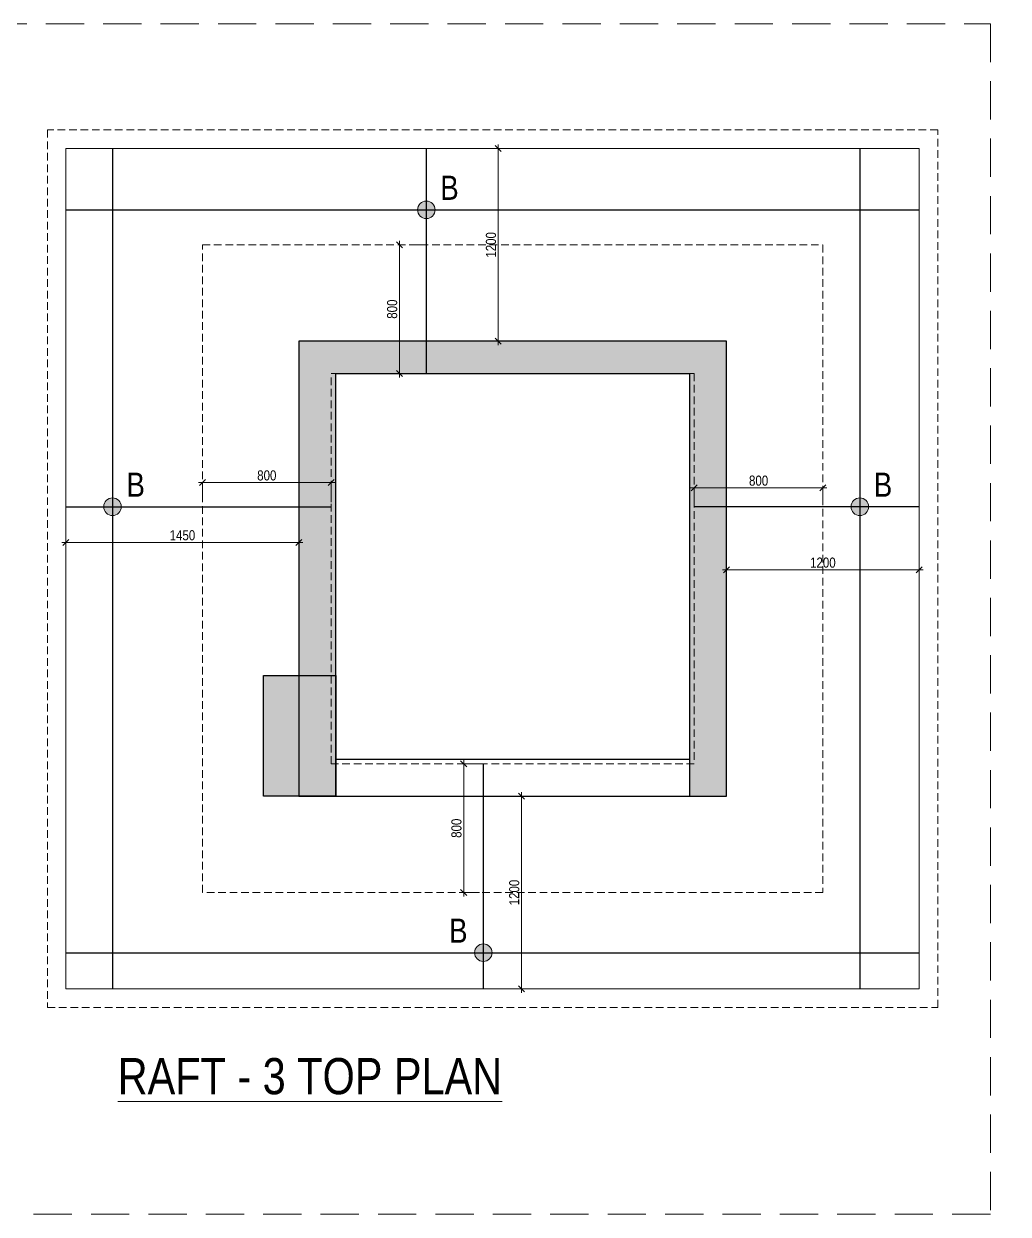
# Model space of a CAD drawing. Header units: millimetres. Extents: x 1112055 to 3390982, y -148532 to 766891.
# Drawn here: x 2482722 to 2507222, y 338009 to 367637 of the extents above; entities that cross this region are included whole.
import ezdxf

# ---------------------------------------------------------------- set-up
doc = ezdxf.new("R2010")
doc.units = ezdxf.units.MM
doc.header["$PDMODE"] = 35
doc.header["$PDSIZE"] = -25
doc.linetypes.add('Hidden', pattern=[9.525, 6.35, -3.175])
for name, color, linetype, lineweight in [('B COL. NO.', 3, 'Continuous', 20), ('B FINAL COLUMN', 1, 'Continuous', 30), ('B FOOTING', 49, 'Continuous', 20), ('B P.C.C', 251, 'Continuous', 0), ('B STEEL TEXT', 7, 'Continuous', 15), ('B TITLE BLOCK', 250, 'Continuous', 0), ('B-REINF-1', 32, 'Continuous', 30), ('B-ST DIM', 250, 'Continuous', 18), ('g-sol250', 250, 'Continuous', 5)]:
    doc.layers.add(name, color=color, linetype=linetype, lineweight=lineweight)
doc.styles.add('Q1', font='g13f12d.shx', dxfattribs={"width": 0.8})
doc.styles.add('SWINC', font='swissc.ttf')
doc.dimstyles.new('BH-STD', dxfattribs={"dimscale": 0, "dimtxt": 230, "dimasz": 125, "dimexe": 0, "dimexo": 100, "dimgap": 50, "dimtad": 1, "dimdec": 0, "dimzin": 1, "dimdsep": 46, "dimtxsty": 'Q1', "dimblk": 'ARCHTICK', "dimcen": 1, "dimdle": 100, "dimclrd": 250, "dimclre": 250, "dimclrt": 256, "dimadec": 0, "dimazin": 0, "dimtfac": 1, "dimtdec": 0, "dimtix": 1, "dimtofl": 0, "dimtmove": 0, "dimatfit": 2, "dimfxl": 1, "dimtolj": 1, "dimtzin": 0, "dimlwd": 9, "dimlwe": 9, "dimarcsym": 0})

# ---------------------------------------------------------------- blocks, each defined once
blk = doc.blocks.new('_Oblique')
at = {"color": 0, "linetype": 'ByBlock', "lineweight": -2}
blk.add_line((-0.5, -0.5), (0.5, 0.5), dxfattribs=at)
blk = doc.blocks.new('*D1292')
at = {"layer": 'B-ST DIM', "color": 7, "lineweight": 9, "ltscale": 50, "transparency": 16777216}
for p, q in [((2494529, 359635), (2494529, 364635)), ((2494750, 364535), (2494529, 364535))]:
    blk.add_line(p, q, dxfattribs=at)
at = {"layer": 'B-ST DIM', "color": 7, "linetype": 'Hidden', "lineweight": 9, "ltscale": 50, "transparency": 16777216}
blk.add_line((2494790, 359735), (2494529, 359735), dxfattribs=at)
at = {"layer": 'Defpoints', "color": 0, "ltscale": 50, "transparency": 16777216}
for p in [(2494529, 364535), (2494850, 364535), (2494890, 359735)]:
    blk.add_point(p, dxfattribs=at)
at = {"layer": 'B-ST DIM', "color": 7, "lineweight": 9, "ltscale": 50, "transparency": 16777216, "xscale": 150, "yscale": 150, "zscale": 150}
for p, rotation in [((2494529, 364535), 90), ((2494529, 359735), 270)]:
    blk.add_blockref('_Oblique', p, dxfattribs=dict(at, rotation=rotation))
at = {"layer": 'B-ST DIM', "color": 7, "ltscale": 50, "transparency": 16777216, "insert": (2494350, 362135), "char_height": 250, "attachment_point": 5, "rotation": 90, "style": 'SWINC'}
blk.add_mtext('\\A1;1200', dxfattribs=at)
blk = doc.blocks.new('*D1291')
at = {"layer": 'B-ST DIM', "color": 7, "lineweight": 9, "ltscale": 50, "transparency": 16777216}
for p, q in [((2483770, 355027), (2483770, 354727)), ((2489670, 354727), (2483670, 354727))]:
    blk.add_line(p, q, dxfattribs=at)
at = {"layer": 'B-ST DIM', "color": 7, "linetype": 'Hidden', "lineweight": 9, "ltscale": 50, "transparency": 16777216}
blk.add_line((2489570, 355027), (2489570, 354727), dxfattribs=at)
at = {"layer": 'Defpoints', "color": 0, "ltscale": 50, "transparency": 16777216}
for p in [(2483770, 355127), (2489570, 355127), (2483770, 354727)]:
    blk.add_point(p, dxfattribs=at)
at = {"layer": 'B-ST DIM', "color": 7, "lineweight": 9, "ltscale": 50, "transparency": 16777216, "xscale": 150, "yscale": 150, "zscale": 150, "rotation": 180}
blk.add_blockref('_Oblique', (2483770, 354727), dxfattribs=at)
at = {"layer": 'B-ST DIM', "color": 7, "lineweight": 9, "ltscale": 50, "transparency": 16777216, "xscale": 150, "yscale": 150, "zscale": 150}
blk.add_blockref('_Oblique', (2489570, 354727), dxfattribs=at)
at = {"layer": 'B-ST DIM', "color": 7, "ltscale": 50, "transparency": 16777216, "insert": (2486670, 354906), "char_height": 250, "attachment_point": 5, "style": 'SWINC'}
blk.add_mtext('\\A1;1450', dxfattribs=at)
blk = doc.blocks.new('*D1293')
at = {"layer": 'B-ST DIM', "color": 7, "linetype": 'Hidden', "lineweight": 9, "ltscale": 50, "transparency": 16777216}
blk.add_line((2500210, 354527), (2500210, 354047), dxfattribs=at)
at = {"layer": 'B-ST DIM', "color": 7, "lineweight": 9, "ltscale": 50, "transparency": 16777216}
for p, q in [((2505010, 354527), (2505010, 354047)), ((2500110, 354047), (2505110, 354047))]:
    blk.add_line(p, q, dxfattribs=at)
at = {"layer": 'Defpoints', "color": 0, "ltscale": 50, "transparency": 16777216}
for p in [(2500210, 354627), (2505010, 354627), (2505010, 354047)]:
    blk.add_point(p, dxfattribs=at)
at = {"layer": 'B-ST DIM', "color": 7, "lineweight": 9, "ltscale": 50, "transparency": 16777216, "xscale": 150, "yscale": 150, "zscale": 150, "rotation": 180}
blk.add_blockref('_Oblique', (2500210, 354047), dxfattribs=at)
at = {"layer": 'B-ST DIM', "color": 7, "lineweight": 9, "ltscale": 50, "transparency": 16777216, "xscale": 150, "yscale": 150, "zscale": 150}
blk.add_blockref('_Oblique', (2505010, 354047), dxfattribs=at)
at = {"layer": 'B-ST DIM', "color": 7, "ltscale": 50, "transparency": 16777216, "insert": (2502610, 354225), "char_height": 250, "attachment_point": 5, "style": 'SWINC'}
blk.add_mtext('\\A1;1200', dxfattribs=at)
blk = doc.blocks.new('*D1294')
at = {"layer": 'B-ST DIM', "color": 7, "lineweight": 9, "ltscale": 50, "transparency": 16777216}
for p, q in [((2495107, 348515), (2495107, 343515)), ((2495287, 343615), (2495107, 343615))]:
    blk.add_line(p, q, dxfattribs=at)
at = {"layer": 'B-ST DIM', "color": 7, "linetype": 'Hidden', "lineweight": 9, "ltscale": 50, "transparency": 16777216}
blk.add_line((2495287, 348415), (2495107, 348415), dxfattribs=at)
at = {"layer": 'Defpoints', "color": 0, "ltscale": 50, "transparency": 16777216}
for p in [(2495387, 348415), (2495107, 343615), (2495387, 343615)]:
    blk.add_point(p, dxfattribs=at)
at = {"layer": 'B-ST DIM', "color": 7, "lineweight": 9, "ltscale": 50, "transparency": 16777216, "xscale": 150, "yscale": 150, "zscale": 150}
for p, rotation in [((2495107, 348415), 90), ((2495107, 343615), 270)]:
    blk.add_blockref('_Oblique', p, dxfattribs=dict(at, rotation=rotation))
at = {"layer": 'B-ST DIM', "color": 7, "ltscale": 50, "transparency": 16777216, "insert": (2494929, 346015), "char_height": 250, "attachment_point": 5, "rotation": 90, "style": 'SWINC'}
blk.add_mtext('\\A1;1200', dxfattribs=at)
blk = doc.blocks.new('*D1295')
at = {"layer": 'B-ST DIM', "color": 7, "lineweight": 9, "ltscale": 50, "transparency": 16777216}
for p, q in [((2487070, 356217), (2490470, 356217)), ((2490370, 355732), (2490370, 356217))]:
    blk.add_line(p, q, dxfattribs=at)
at = {"layer": 'B-ST DIM', "color": 7, "linetype": 'Hidden', "lineweight": 9, "ltscale": 50, "transparency": 16777216}
blk.add_line((2487170, 355732), (2487170, 356217), dxfattribs=at)
at = {"layer": 'Defpoints', "color": 0, "ltscale": 50, "transparency": 16777216}
for p in [(2490370, 356217), (2487170, 355632), (2490370, 355632)]:
    blk.add_point(p, dxfattribs=at)
at = {"layer": 'B-ST DIM', "color": 7, "lineweight": 9, "ltscale": 50, "transparency": 16777216, "xscale": 150, "yscale": 150, "zscale": 150, "rotation": 180}
blk.add_blockref('_Oblique', (2487170, 356217), dxfattribs=at)
at = {"layer": 'B-ST DIM', "color": 7, "lineweight": 9, "ltscale": 50, "transparency": 16777216, "xscale": 150, "yscale": 150, "zscale": 150}
blk.add_blockref('_Oblique', (2490370, 356217), dxfattribs=at)
at = {"layer": 'B-ST DIM', "color": 7, "ltscale": 50, "transparency": 16777216, "insert": (2488770, 356395), "char_height": 250, "attachment_point": 5, "style": 'SWINC'}
blk.add_mtext('\\A1;800', dxfattribs=at)
blk = doc.blocks.new('*D1296')
at = {"layer": 'B-ST DIM', "color": 7, "lineweight": 9, "ltscale": 50, "transparency": 16777216}
for p, q in [((2492070, 362235), (2492070, 358835)), ((2492640, 358935), (2492070, 358935))]:
    blk.add_line(p, q, dxfattribs=at)
at = {"layer": 'B-ST DIM', "color": 7, "linetype": 'Hidden', "lineweight": 9, "ltscale": 50, "transparency": 16777216}
blk.add_line((2492640, 362135), (2492070, 362135), dxfattribs=at)
at = {"layer": 'Defpoints', "color": 0, "ltscale": 50, "transparency": 16777216}
for p in [(2492740, 362135), (2492070, 358935), (2492740, 358935)]:
    blk.add_point(p, dxfattribs=at)
at = {"layer": 'B-ST DIM', "color": 7, "lineweight": 9, "ltscale": 50, "transparency": 16777216, "xscale": 150, "yscale": 150, "zscale": 150}
for p, rotation in [((2492070, 362135), 90), ((2492070, 358935), 270)]:
    blk.add_blockref('_Oblique', p, dxfattribs=dict(at, rotation=rotation))
at = {"layer": 'B-ST DIM', "color": 7, "ltscale": 50, "transparency": 16777216, "insert": (2491891, 360535), "char_height": 250, "attachment_point": 5, "rotation": 90, "style": 'SWINC'}
blk.add_mtext('\\A1;800', dxfattribs=at)
blk = doc.blocks.new('*D1297')
at = {"layer": 'B-ST DIM', "color": 7, "lineweight": 9, "ltscale": 50, "transparency": 16777216}
for p, q in [((2499310, 356087), (2502710, 356087)), ((2502610, 355717), (2502610, 356087))]:
    blk.add_line(p, q, dxfattribs=at)
at = {"layer": 'B-ST DIM', "color": 7, "linetype": 'Hidden', "lineweight": 9, "ltscale": 50, "transparency": 16777216}
blk.add_line((2499410, 355717), (2499410, 356087), dxfattribs=at)
at = {"layer": 'Defpoints', "color": 0, "ltscale": 50, "transparency": 16777216}
for p in [(2502610, 356087), (2499410, 355617), (2502610, 355617)]:
    blk.add_point(p, dxfattribs=at)
at = {"layer": 'B-ST DIM', "color": 7, "lineweight": 9, "ltscale": 50, "transparency": 16777216, "xscale": 150, "yscale": 150, "zscale": 150, "rotation": 180}
blk.add_blockref('_Oblique', (2499410, 356087), dxfattribs=at)
at = {"layer": 'B-ST DIM', "color": 7, "lineweight": 9, "ltscale": 50, "transparency": 16777216, "xscale": 150, "yscale": 150, "zscale": 150}
blk.add_blockref('_Oblique', (2502610, 356087), dxfattribs=at)
at = {"layer": 'B-ST DIM', "color": 7, "ltscale": 50, "transparency": 16777216, "insert": (2501010, 356265), "char_height": 250, "attachment_point": 5, "style": 'SWINC'}
blk.add_mtext('\\A1;800', dxfattribs=at)
blk = doc.blocks.new('*D1298')
at = {"layer": 'B-ST DIM', "color": 7, "lineweight": 9, "ltscale": 50, "transparency": 16777216}
for p, q in [((2493670, 345915), (2493670, 349315)), ((2494060, 349215), (2493670, 349215))]:
    blk.add_line(p, q, dxfattribs=at)
at = {"layer": 'B-ST DIM', "color": 7, "linetype": 'Hidden', "lineweight": 9, "ltscale": 50, "transparency": 16777216}
blk.add_line((2494060, 346015), (2493670, 346015), dxfattribs=at)
at = {"layer": 'Defpoints', "color": 0, "ltscale": 50, "transparency": 16777216}
for p in [(2493670, 349215), (2494160, 349215), (2494160, 346015)]:
    blk.add_point(p, dxfattribs=at)
at = {"layer": 'B-ST DIM', "color": 7, "lineweight": 9, "ltscale": 50, "transparency": 16777216, "xscale": 150, "yscale": 150, "zscale": 150}
for p, rotation in [((2493670, 349215), 90), ((2493670, 346015), 270)]:
    blk.add_blockref('_Oblique', p, dxfattribs=dict(at, rotation=rotation))
at = {"layer": 'B-ST DIM', "color": 7, "ltscale": 50, "transparency": 16777216, "insert": (2493491, 347615), "char_height": 250, "attachment_point": 5, "rotation": 90, "style": 'SWINC'}
blk.add_mtext('\\A1;800', dxfattribs=at)

msp = doc.modelspace()

# ---------------------------------------------------------------- hatches: boundary and pattern name
at = {"layer": 'B STEEL TEXT', "lineweight": 5}
h = msp.add_hatch(color=256, dxfattribs=at)
h.dxf.hatch_style = 1
edge = h.paths.add_edge_path()
edge.add_arc((2492739.8, 363007), 218.3, 0, 360)
h = msp.add_hatch(color=256, dxfattribs=at)
h.dxf.hatch_style = 1
edge = h.paths.add_edge_path()
edge.add_arc((2484929.8, 355617), 218.3, 0, 360)
h = msp.add_hatch(color=256, dxfattribs=at)
h.dxf.hatch_style = 1
edge = h.paths.add_edge_path()
edge.add_arc((2503529.8, 355617), 218.3, 0, 360)
h = msp.add_hatch(color=256, dxfattribs=at)
h.dxf.hatch_style = 1
edge = h.paths.add_edge_path()
edge.add_arc((2494159.8, 344517), 218.3, 0, 360)
at = {"layer": 'g-sol250'}
h = msp.add_hatch(color=250, dxfattribs=at)
h.dxf.hatch_style = 1
h.paths.add_polyline_path([(2499289.8, 348414.9), (2500209.8, 348414.9), (2500209.8, 359734.9), (2489569.8, 359734.9), (2489569.8, 348414.9), (2490489.8, 348414.9), (2490489.8, 358934.9), (2499289.8, 358934.9)])
h = msp.add_hatch(color=250, dxfattribs=at)
h.dxf.hatch_style = 1
h.paths.add_polyline_path([(2488689.8, 351414.9), (2490489.8, 351414.9), (2490489.8, 348414.9), (2488689.8, 348414.9)])

# ---------------------------------------------------------------- linework, layer by layer
at = {"layer": 'B FINAL COLUMN'}
for p, q in [((2490489.8, 349334.9), (2499289.8, 349334.9)), ((2490489.8, 348414.9), (2499289.8, 348414.9))]:
    msp.add_line(p, q, dxfattribs=at)
msp.add_lwpolyline([(2499289.8, 348414.9), (2500209.8, 348414.9), (2500209.8, 359734.9), (2489569.8, 359734.9), (2489569.8, 348414.9), (2490489.8, 348414.9), (2490489.8, 358934.9), (2499289.8, 358934.9), (2499289.8, 348414.9)], dxfattribs=at)
msp.add_lwpolyline([(2488689.8, 351414.9), (2490489.8, 351414.9), (2490489.8, 348414.9), (2488689.8, 348414.9)], close=True, dxfattribs=at)
at = {"layer": 'B FOOTING'}
msp.add_lwpolyline([(2483769.8, 343614.9), (2505009.8, 343614.9), (2505009.8, 364534.9), (2483769.8, 364534.9)], close=True, dxfattribs=at)
at = {"layer": 'B P.C.C', "color": 250, "linetype": 'Hidden', "lineweight": 0, "ltscale": 150}
msp.add_lwpolyline([(2443264.9, 367637), (2506778.9, 367637), (2506778.9, 338008.9), (2443264.9, 338008.9)], close=True, dxfattribs=at)
at = {"layer": 'B P.C.C', "color": 250, "linetype": 'Hidden', "lineweight": 0, "ltscale": 30}
msp.add_lwpolyline([(2483309.8, 343154.9), (2505469.8, 343154.9), (2505469.8, 364994.9), (2483309.8, 364994.9)], close=True, dxfattribs=at)
at = {"layer": 'B P.C.C', "color": 4, "linetype": 'Hidden', "lineweight": 0, "ltscale": 30}
for points in [[(2487169.8, 362134.9), (2502609.8, 362134.9), (2502609.8, 346014.9), (2487169.8, 346014.9)], [(2490369.8, 358934.9), (2499409.8, 358934.9), (2499409.8, 349214.9), (2490369.8, 349214.9)]]:
    msp.add_lwpolyline(points, close=True, dxfattribs=at)
at = {"layer": 'B STEEL TEXT', "lineweight": 5}
for centre in [(2492739.8, 363007), (2484929.8, 355617), (2503529.8, 355617), (2494159.8, 344517)]:
    msp.add_circle(centre, 218.3, dxfattribs=at)
at = {"layer": 'B-REINF-1', "color": 25, "lineweight": 25}
for p, q in [((2484929.8, 364534.9), (2484929.8, 343614.9)), ((2492739.8, 364534.9), (2492739.8, 358934.9)), ((2503529.8, 364534.9), (2503529.8, 343614.9)), ((2483769.8, 363007), (2505009.8, 363007)), ((2483769.8, 355617), (2490369.8, 355617)), ((2505009.8, 355617), (2499409.8, 355617)), ((2494159.8, 343614.9), (2494159.8, 349214.9)), ((2483769.8, 344517), (2505009.8, 344517))]:
    msp.add_line(p, q, dxfattribs=at)

# ---------------------------------------------------------------- texts
at = {"layer": 'B COL. NO.', "style": 'SWINC'}
msp.add_text('%%URAFT - 3 TOP PLAN', height=900, dxfattribs=at).set_placement((2485059.8, 340995.1))
at = {"layer": 'B STEEL TEXT', "lineweight": 9, "style": 'SWINC'}
for p in [(2493088, 363255.4), (2485278, 355865.4), (2503878, 355865.4), (2493308, 344765.4)]:
    msp.add_text('B', height=600, dxfattribs=at).set_placement(p)
at = {"layer": 'B TITLE BLOCK', "color": 251, "char_height": 253.313, "attachment_point": 2, "style": 'SWINC'}
for insert in [(2590169.2, 343686.7), (2664545.4, 343686.7)]:
    msp.add_mtext_dynamic_manual_height_columns('\\pxsm1,qj;{\\fBankGothic Lt BT|b0|i0|c0|p34;BHOOMI\\P\\ps*,q*;\\fGost|b0|i0|c0|p2;\\H0.8x;- CONSULTANTS -\\C1; }', width=662363.048, gutter_width=0, heights=[93168.9], dxfattribs=dict(at, insert=insert))

# ---------------------------------------------------------------- dimensions: what is measured, and where the dimension line sits
at = {"layer": 'B-ST DIM', "ltscale": 50}
for base, p1, p2, picture, middle in [((2494528.5, 364534.9), (2494889.8, 359734.9), (2494849.8, 364534.9), '*D1292', (2494350, 362134.9)), ((2492069.8, 358934.9), (2492739.8, 362134.9), (2492739.8, 358934.9), '*D1296', (2491891.4, 360534.9)), ((2493669.8, 349214.9), (2494159.8, 346014.9), (2494159.8, 349214.9), '*D1298', (2493491.4, 347614.9)), ((2495107.3, 343614.9), (2495387.3, 348414.9), (2495387.3, 343614.9), '*D1294', (2494928.8, 346014.9))]:
    dim = msp.add_linear_dim(base=base, p1=p1, p2=p2, angle=90, dimstyle='BH-STD', override={"dimscale": 1, "dimtxt": 250, "dimasz": 150, "dimlfac": 0.25, "dimtxsty": 'SWINC', "dimblk1": 'Oblique', "dimblk2": 'Oblique', "dimsah": 1, "dimclrd": 7, "dimclre": 7, "dimclrt": 7}, dxfattribs=at)
    dim.commit()
    dim.dimension.update_dxf_attribs({"geometry": picture, "text_midpoint": middle})
for base, p1, p2, picture, middle in [((2490369.8, 356217), (2487169.8, 355632), (2490369.8, 355632), '*D1295', (2488769.8, 356395.3)), ((2502609.8, 356087), (2499409.8, 355617), (2502609.8, 355617), '*D1297', (2501009.8, 356265.3)), ((2483769.8, 354727.4), (2489569.8, 355127.4), (2483769.8, 355127.4), '*D1291', (2486669.8, 354905.7)), ((2505009.8, 354047), (2500209.8, 354627.4), (2505009.8, 354627.4), '*D1293', (2502609.8, 354225.5))]:
    dim = msp.add_linear_dim(base=base, p1=p1, p2=p2, dimstyle='BH-STD', override={"dimscale": 1, "dimtxt": 250, "dimasz": 150, "dimlfac": 0.25, "dimtxsty": 'SWINC', "dimblk1": 'Oblique', "dimblk2": 'Oblique', "dimsah": 1, "dimclrd": 7, "dimclre": 7, "dimclrt": 7}, dxfattribs=at)
    dim.commit()
    dim.dimension.update_dxf_attribs({"geometry": picture, "text_midpoint": middle})

doc.saveas('drawing.dxf')
